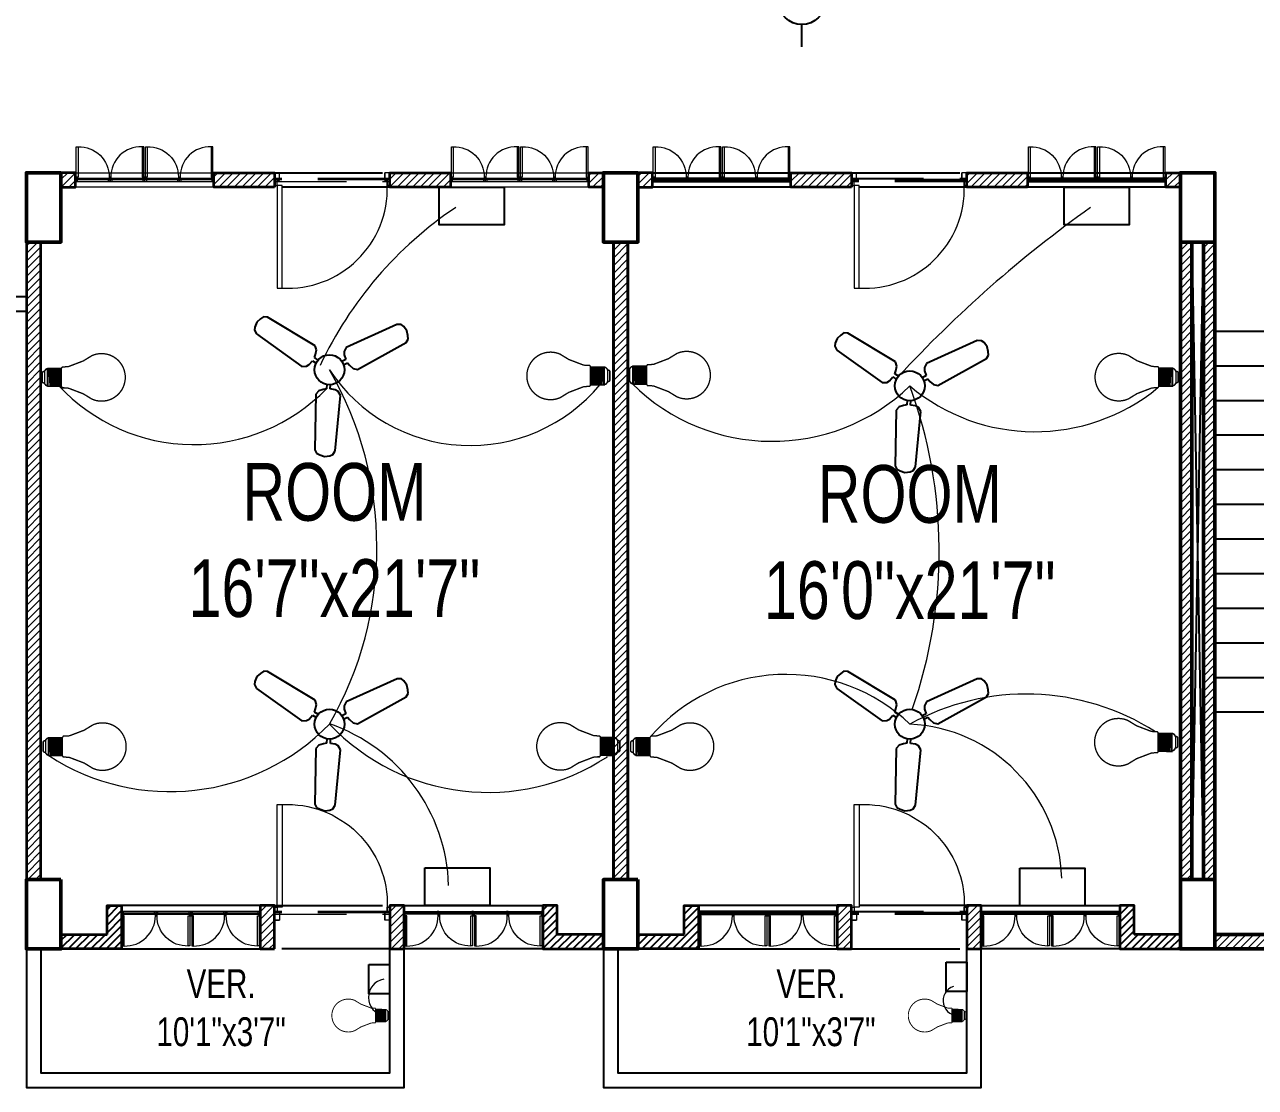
# Model space of a CAD drawing. Extents: x 0 to 3898, y 0 to 1781.
# Drawn here: x 2138 to 2564.6, y 0 to 368.3 of the extents above; entities that cross this region are included whole.
import ezdxf

# ---------------------------------------------------------------- set-up
doc = ezdxf.new("R2010")
doc.units = 0
doc.header["$LTSCALE"] = 10
doc.linetypes.add('DASHED2', pattern=[0.375, 0.25, -0.125])
for name, color, linetype, lineweight in [('A-TEXT', 7, 'Continuous', 5), ('ar-DOOR-WOOD', 44, 'Continuous', 0), ('e conduit 2', 210, 'Continuous', 5), ('Main Wall', 250, 'Continuous', 13)]:
    doc.layers.add(name, color=color, linetype=linetype, lineweight=lineweight)
doc.layers.add('BOX', color=7, linetype='Continuous')
doc.layers.add('hatch brick', color=32, linetype='Continuous', lineweight=0, transparency=0.4)
doc.styles.add('SIMPLE', font='romantic.ttf')
pattern_1 = [(45, (0, 0), (-1.325825, 1.325825), [])]
pattern_2 = [(45, (-53784.5333, -18639.9185), (-1.325825215, 1.325825215), [])]
pattern_3 = [(45, (-53853.5333, -18641.9185), (-1.325825215, 1.325825215), [])]
pattern_4 = [(45, (-53868.0333, -18641.9185), (-1.325825215, 1.325825215), [])]
pattern_5 = [(45, (-53852.322, -18641.9185), (-1.325825215, 1.325825215), [])]
pattern_6 = [(45, (-53858.5333, -18893.9185), (-1.325825215, 1.325825215), [])]
pattern_7 = [(45, (-53739.5333, -18639.9185), (-1.325825215, 1.325825215), [])]

# ---------------------------------------------------------------- blocks, each defined once
blk = doc.blocks.new('stair final')
for points in [[(82, 124), (82, -90), (-70, -90), (-70, 124)], [(-37.5, 124), (-37.5, -49), (49.5, -49), (49.5, 122.75)], [(17, 100), (49.5, 124), (82, 100)], [(24.2, 100), (49.5, 124)], [(49.5, 124), (75, 100)], [(82, -8), (82, -90)]]:
    blk.add_lwpolyline(points)
blk.add_lwpolyline([(-5, 126), (17, 126), (17, -10), (-5, -10)], close=True)
blk.add_circle((-37.5, 124), 2.49)
at = {"layer": 'BOX', "ltscale": 2000}
for p, q in [((-5, 124), (-70, 124)), ((-5, 112), (-70, 112)), ((-5, 100), (-70, 100)), ((-5, 88), (-70, 88)), ((-5, 76), (-70, 76)), ((-5, 64), (-70, 64)), ((-5, 52), (-70, 52)), ((-5, 40), (-70, 40)), ((-5, 28), (-70, 28)), ((-5, 16), (-70, 16)), ((-5, 4), (-70, 4)), ((-5, -8), (-70, -8)), ((0, -8), (-3, -8)), ((15, -8), (12, -8))]:
    blk.add_line(p, q, dxfattribs=at)
at = {"layer": 'BOX', "linetype": 'DASHED2', "ltscale": 20}
for p, q in [((82, 124), (17, 124)), ((82, 112), (17, 112)), ((82, 100), (17, 100)), ((82, 88), (17, 88)), ((82, 76), (17, 76)), ((82, 64), (17, 64)), ((82, 52), (17, 52)), ((82, 40), (17, 40)), ((82, 28), (17, 28)), ((82, 16), (17, 16)), ((82, 4), (17, 4)), ((82, -8), (17, -8))]:
    blk.add_line(p, q, dxfattribs=at)
at = {"layer": 'BOX', "ltscale": 2000}
for points in [[(17, 124), (17, -10), (-5, -10), (-5, 124)], [(-3, 124), (15, 124)]]:
    blk.add_lwpolyline(points, dxfattribs=at)
blk.add_lwpolyline([(15, 124), (15, -8), (-3, -8), (-3, 124)], close=True, dxfattribs=at)
blk = doc.blocks.new('toilet stair block final')
at = {"layer": 'hatch brick'}
h = blk.add_hatch(dxfattribs=at)
h.set_pattern_fill('ANSI31', color=256, scale=15)
h.set_pattern_definition(pattern_1)
h.paths.add_polyline_path([(-233, 175.18), (-233, -45.82), (-229, -45.82), (-229, 175.18)])
h = blk.add_hatch(dxfattribs=at)
h.set_pattern_fill('ANSI31', color=256, scale=15)
h.set_pattern_definition([(45, (7, 0), (-1.325825, 1.325825), [])])
h.paths.add_polyline_path([(-225, 175.18), (-225, -45.82), (-221, -45.82), (-221, 175.18)])
h = blk.add_hatch(dxfattribs=at)
h.set_pattern_fill('ANSI31', color=256, scale=15)
h.set_pattern_definition(pattern_1)
h.paths.add_polyline_path([(-193, -64.82), (-193, -54.82), (-198, -54.82), (-198, -64.82), (-221, -64.82), (-221, -69.82), (-193, -69.82)])
for points in [[(-229, 175.18), (-225, -45.82)], [(-229, -45.82), (-225, 175.18)]]:
    blk.add_lwpolyline(points)
at = {"color": 0, "lineweight": 50}
blk.add_lwpolyline([(-193, -64.82), (-193, -54.82), (-198, -54.82), (-198, -64.82), (-221, -64.82), (-221, -69.82), (-193, -69.82)], close=True, dxfattribs=at)
at = {"layer": 'Main Wall', "color": 1, "lineweight": 50}
for points in [[(-233, 175.18), (-221, 175.18), (-221, 199.18), (-233, 199.18), (-233, 175.18)], [(-233, -69.82), (-221, -69.82), (-221, -45.82), (-233, -45.82), (-233, -69.82)]]:
    blk.add_lwpolyline(points, dxfattribs=at)
at = {"layer": 'Main Wall', "color": 0, "lineweight": 50}
for points in [[(-233, 175.18), (-233, -45.82), (-229, -45.82), (-229, 175.18)], [(-225, 175.18), (-225, -45.82), (-221, -45.82), (-221, 175.18)]]:
    blk.add_lwpolyline(points, close=True, dxfattribs=at)
blk.add_blockref('stair final', (-151, 20.18))
blk = doc.blocks.new('DOOR_45')
at = {"layer": 'ar-DOOR-WOOD'}
for p, q in [((-11008.75, 15426.44), (-11008.75, 15424.44)), ((-10968.75, 15426.44), (-11008.75, 15426.44)), ((-10968.75, 15427.44), (-10963.75, 15427.44)), ((-10968.75, 15427.44), (-10968.75, 15426.44)), ((-10968.75, 15424.44), (-10968.75, 15426.44)), ((-10968.75, 15426.44), (-10966.75, 15426.44)), ((-10966.75, 15426.44), (-10966.75, 15425.44)), ((-10966.75, 15425.44), (-10963.75, 15425.44)), ((-10963.75, 15427.44), (-10963.75, 15425.44)), ((-11008.75, 15424.44), (-10968.75, 15424.44)), ((-10968.75, 15382.44), (-10968.75, 15383.44)), ((-10968.75, 15383.44), (-10966.75, 15383.44)), ((-10968.75, 15382.44), (-10963.75, 15382.44)), ((-10966.75, 15384.44), (-10963.75, 15384.44)), ((-10966.75, 15383.44), (-10966.75, 15384.44)), ((-10963.75, 15382.44), (-10963.75, 15384.44))]:
    blk.add_line(p, q, dxfattribs=at)
for points in [[(-10968.75, 15426.44), (-11008.75, 15426.44), (-11008.75, 15424.44), (-10968.75, 15424.44)], [(-10963.75, 15427.44), (-10968.75, 15427.44), (-10968.75, 15426.44), (-10966.75, 15426.44), (-10966.75, 15425.44), (-10963.75, 15425.44)], [(-10968.75, 15383.44), (-10968.75, 15382.44), (-10963.75, 15382.44), (-10963.75, 15384.44), (-10966.75, 15384.44), (-10966.75, 15383.44)]]:
    blk.add_lwpolyline(points, close=True, dxfattribs=at)
blk.add_arc((-10969.89, 15422.35), 38.92, 176.9083, 271.677, dxfattribs=at)
blk = doc.blocks.new('DOOR_40')
at = {"layer": 'ar-DOOR-WOOD'}
for p, q in [((-11029.1, 15421.4), (-11064.1, 15421.4)), ((-11064.1, 15421.4), (-11064.1, 15419.4)), ((-11064.1, 15419.4), (-11029.1, 15419.4)), ((-11029.1, 15422.4), (-11024.1, 15422.4)), ((-11029.1, 15422.4), (-11029.1, 15421.4)), ((-11029.1, 15419.4), (-11029.1, 15421.4)), ((-11029.1, 15421.4), (-11027.1, 15421.4)), ((-11027.1, 15421.4), (-11027.1, 15420.4)), ((-11027.1, 15420.4), (-11024.1, 15420.4)), ((-11024.1, 15422.4), (-11024.1, 15420.4)), ((-11029.1, 15383.4), (-11027.1, 15383.4)), ((-11029.1, 15382.4), (-11029.1, 15383.4)), ((-11029.1, 15382.4), (-11024.1, 15382.4)), ((-11027.1, 15383.4), (-11027.1, 15384.4)), ((-11027.1, 15384.4), (-11024.1, 15384.4)), ((-11024.1, 15382.4), (-11024.1, 15384.4))]:
    blk.add_line(p, q, dxfattribs=at)
blk.add_arc((-11029.4, 15418.2), 34.8, 178.03, 270.3561, dxfattribs=at)
blk = doc.blocks.new('LED')
for p, q in [((-11.6, -7.7), (11.7, -7.7)), ((-11.6, -11), (11.7, -9.6)), ((-11.6, -13.3), (11.7, -11.8)), ((-11.5, -15.5), (11.8, -14.1)), ((-11.3, -17.8), (11.9, -16.3)), ((-12.1, -25.6), (11.9, -25.6)), ((-11.2, -20), (12.1, -18.6)), ((-11.2, -22.2), (12.1, -20.8)), ((-11.2, -24.5), (12.1, -23.1))]:
    blk.add_line(p, q)
at = {"lineweight": 9}
blk.add_line((7.8, -3.1), (-7.8, -3.1), dxfattribs=at)
for points, const_width in [([(5.3, 0), (5.4, 0), (5.7, 0), (6.1, -0.1), (6.6, -0.3), (7, -0.6), (7.2, -0.9), (7.4, -1.2), (7.5, -1.5), (7.7, -2), (7.7, -2.5), (7.8, -3.1), (7.7, -2.5), (7.7, -2), (7.5, -1.5), (7.4, -1.2), (7.2, -0.9), (7, -0.6), (6.6, -0.3), (6.1, -0.1), (5.7, 0), (5.4, 0), (5.3, 0), (-5.3, 0), (-5.4, 0), (-5.5, 0), (-5.8, 0), (-6.1, -0.1), (-6.4, -0.2), (-6.7, -0.5), (-7, -0.7), (-7.3, -1.1), (-7.6, -1.7), (-7.7, -2.3), (-7.8, -3.1), (-7.8, -3.1), (-7.9, -3.2), (-8.1, -3.2), (-8.3, -3.3), (-8.9, -3.6), (-9.6, -4.1), (-10.3, -4.7), (-11, -5.4), (-11.2, -5.9), (-11.4, -6.4), (-11.6, -7), (-11.6, -7.7), (-12.2, -7.7), (-12.1, -26)], 2), ([(-5.3, 0), (-5.4, 0), (-5.5, 0), (-5.8, 0), (-6.1, -0.1), (-6.4, -0.2), (-6.7, -0.5), (-7, -0.7), (-7.3, -1.1), (-7.6, -1.7), (-7.7, -2.3), (-7.8, -3.1)], 1), ([(11.9, -26.1), (11.9, -7.7), (11.7, -7.7), (11.6, -7), (11.4, -6.4), (11.2, -5.9), (11, -5.4), (10.3, -4.7), (9.6, -4.1), (8.9, -3.6), (8.3, -3.3), (7.9, -3.2), (7.8, -3.1), (7.8, -3.1)], 2), ([(-0.1, -111.1), (-0.2, -111.1), (-1, -111.1), (-1.8, -111.1), (-2.6, -111.1), (-3.4, -111), (-4.2, -110.9), (-5, -110.8), (-5.8, -110.6), (-6.6, -110.5), (-7.4, -110.3), (-8.1, -110.1), (-8.9, -109.9), (-9.6, -109.7), (-10.4, -109.5), (-11.1, -109.2), (-11.8, -108.9), (-12.5, -108.7), (-13.2, -108.3), (-13.9, -108), (-14.6, -107.7), (-15.3, -107.3), (-16, -106.9), (-16.6, -106.6), (-17.3, -106.2), (-17.9, -105.7), (-18.5, -105.3), (-19.2, -104.8), (-19.8, -104.4), (-20.4, -103.9), (-20.9, -103.4), (-21.5, -102.9), (-22.1, -102.4), (-22.6, -101.9), (-23.1, -101.3), (-23.7, -100.8), (-24.2, -100.2), (-24.6, -99.6), (-25.1, -99), (-25.6, -98.4), (-26, -97.8), (-26.5, -97.2), (-26.9, -96.5), (-27.3, -95.9), (-27.7, -95.2), (-28.1, -94.6), (-28.4, -93.9), (-28.8, -93.2), (-29.1, -92.5), (-29.4, -91.8), (-29.7, -91.1), (-30, -90.4), (-30.2, -89.6), (-30.5, -88.9), (-30.7, -88.1), (-30.9, -87.4), (-31.1, -86.6), (-31.2, -85.9), (-31.4, -85.1), (-31.5, -84.3), (-31.6, -83.5), (-31.7, -82.7), (-31.8, -81.9), (-31.8, -81.1), (-31.9, -80.3), (-31.9, -79.5), (-31.9, -78.2), (-31.8, -77), (-31.7, -75.8), (-31.5, -74.6), (-31.3, -73.4), (-31.1, -72.2), (-30.8, -71.1), (-30.4, -69.9), (-30, -68.8), (-29.6, -67.7), (-29.2, -66.6), (-22.1, -55), (-14.6, -35.3), (-14.1, -29.7), (-14.1, -27.1), (-12.1, -25.6)], 1.8), ([(-0.1, -111.1), (0, -111.1), (0.8, -111.1), (1.6, -111.1), (2.5, -111.1), (3.3, -111), (4, -110.9), (4.8, -110.8), (5.6, -110.6), (6.4, -110.5), (7.2, -110.3), (7.9, -110.1), (8.7, -109.9), (9.4, -109.7), (10.2, -109.5), (10.9, -109.2), (11.6, -108.9), (12.3, -108.7), (13, -108.3), (13.7, -108), (14.4, -107.7), (15.1, -107.3), (15.8, -106.9), (16.4, -106.6), (17.1, -106.2), (17.7, -105.7), (18.3, -105.3), (19, -104.8), (19.6, -104.4), (20.2, -103.9), (20.7, -103.4), (21.3, -102.9), (21.9, -102.4), (22.4, -101.9), (22.9, -101.3), (23.5, -100.8), (24, -100.2), (24.5, -99.6), (24.9, -99), (25.4, -98.4), (25.8, -97.8), (26.3, -97.2), (26.7, -96.5), (27.1, -95.9), (27.5, -95.2), (27.9, -94.6), (28.2, -93.9), (28.6, -93.2), (28.9, -92.5), (29.2, -91.8), (29.5, -91.1), (29.8, -90.4), (30, -89.6), (30.3, -88.9), (30.5, -88.1), (30.7, -87.4), (30.9, -86.6), (31, -85.9), (31.2, -85.1), (31.3, -84.3), (31.4, -83.5), (31.5, -82.7), (31.6, -81.9), (31.6, -81.1), (31.7, -80.3), (31.7, -79.5), (31.7, -78.2), (31.6, -77), (31.5, -75.8), (31.3, -74.6), (31.1, -73.4), (30.9, -72.2), (30.6, -71.1), (30.2, -69.9), (29.9, -68.8), (29.4, -67.7), (29, -66.6), (21.9, -55), (14.4, -35.3), (13.9, -29.7), (13.9, -27.1), (11.9, -25.6)], 1.8)]:
    blk.add_lwpolyline(points, dxfattribs=dict(const_width=const_width))
at = {"color": 7, "lineweight": 20}
blk.add_open_spline([(-9.8, -25.6), (-9.8, -25.6), (9.4, -25.6), (9.4, -25.6)], degree=3, dxfattribs=at)
blk = doc.blocks.new('6')
at = {"color": 7}
for p, q in [((3285.1, -2227.8), (3268.2, -2243.2)), ((3322, -2211.4), (3285.1, -2227.8)), ((3358.8, -2210.9), (3322, -2211.4)), ((3387.4, -2214.9), (3358.8, -2210.9)), ((3407.5, -2235.6), (3387.4, -2214.9)), ((3532.6, -2638.3), (3407.5, -2235.6)), ((3268.2, -2243.2), (3260.1, -2275.1)), ((3260.1, -2275.1), (3351.4, -2686.9)), ((3351.4, -2686.9), (3378.5, -2709.3)), ((3467.6, -2701.4), (3489.2, -2689.8)), ((3476.7, -2735.2), (3467.6, -2701.4)), ((3489.2, -2689.8), (3518.4, -2668.9)), ((3518.4, -2668.9), (3532.6, -2638.3)), ((3378.5, -2709.3), (3403, -2714.4)), ((3403, -2714.4), (3440.1, -2709.5)), ((3440.1, -2709.5), (3449.6, -2742.4)), ((3634.6, -2869.5), (3601.3, -2861.3)), ((3649, -2834.9), (3634.6, -2869.5)), ((3665.6, -2816.2), (3649, -2834.9)), ((3698.5, -2804), (3665.6, -2816.2)), ((4100.8, -2930.8), (3698.5, -2804)), ((3290.9, -2913.4), (3004.7, -3223.2)), ((3324.5, -2910.5), (3290.9, -2913.4)), ((3357.2, -2925.3), (3324.5, -2910.5)), ((3378, -2938.2), (3357.2, -2925.3)), ((3402.8, -2913.4), (3378, -2938.2)), ((3398.8, -2958), (3422.6, -2933.2)), ((3421.6, -2987.7), (3398.8, -2958)), ((3594.1, -2888.3), (3627.9, -2897.4)), ((3627.9, -2897.4), (3627.1, -2921.8)), ((3627.1, -2921.8), (3630.6, -2957.5)), ((3630.6, -2957.5), (3650, -2985.2)), ((4124.4, -2953.8), (4100.8, -2930.8)), ((4129.3, -2976.1), (4124.4, -2953.8)), ((4125, -3016.3), (4129.3, -2976.1)), ((3112.6, -3331), (3423.5, -3046)), ((3429.5, -3011.4), (3421.6, -2987.7)), ((3423.5, -3046), (3429.5, -3011.4)), ((3650, -2985.2), (4061.4, -3078.2)), ((4061.4, -3078.2), (4089.3, -3071.2)), ((4089.3, -3071.2), (4107, -3048.4)), ((4107, -3048.4), (4125, -3016.3)), ((3004.7, -3223.2), (2996.8, -3250.9)), ((2996.8, -3250.9), (3007.7, -3277.6)), ((3007.7, -3277.6), (3026.5, -3309.3)), ((3026.5, -3309.3), (3059.1, -3333)), ((3059.1, -3333), (3080.9, -3339.9)), ((3080.9, -3339.9), (3112.6, -3331))]:
    blk.add_line(p, q, dxfattribs=at)
blk.add_circle((3491.2, -2845.6), 113.2, dxfattribs=at)

msp = doc.modelspace()

# ---------------------------------------------------------------- hatches: boundary and pattern name
h = msp.add_hatch()
h.set_pattern_fill('ANSI31', color=256, scale=15)
h.set_pattern_definition(pattern_3)
h.paths.add_polyline_path([(2166.62, 53), (2166.62, 63), (2171.62, 63), (2171.62, 48), (2150.62, 48), (2150.62, 53), (2150.62, 53)])
h = msp.add_hatch()
h.set_pattern_fill('ANSI31', color=256, scale=15)
h.set_pattern_definition(pattern_3)
h.paths.add_polyline_path([(2322.62, 53), (2322.62, 63), (2317.62, 63), (2317.62, 48), (2338.62, 48), (2338.62, 53), (2338.62, 53)])
h = msp.add_hatch()
h.set_pattern_fill('ANSI31', color=256, scale=15)
h.set_pattern_definition(pattern_3)
h.paths.add_polyline_path([(2366.62, 53), (2366.62, 63), (2371.62, 63), (2371.62, 48), (2350.62, 48), (2350.62, 53), (2350.62, 53)])
h = msp.add_hatch()
h.set_pattern_fill('ANSI31', color=256, scale=15)
h.set_pattern_definition(pattern_3)
h.paths.add_polyline_path([(2522.62, 53), (2522.62, 63), (2517.62, 63), (2517.62, 48), (2538.62, 48), (2538.62, 53), (2538.62, 53)])
at = {"layer": 'hatch brick'}
h = msp.add_hatch(dxfattribs=at)
h.set_pattern_fill('ANSI31', color=256, scale=15)
h.set_pattern_definition(pattern_4)
h.paths.add_polyline_path([(2150.62, 312), (2155.62, 312), (2155.62, 317), (2150.62, 317)])
h = msp.add_hatch(dxfattribs=at)
h.set_pattern_fill('ANSI31', color=256, scale=15)
h.set_pattern_definition(pattern_6)
h.paths.add_polyline_path([(2224.62, 312), (2203.62, 312), (2203.62, 317), (2224.62, 317)])
h = msp.add_hatch(dxfattribs=at)
h.set_pattern_fill('ANSI31', color=256, scale=15)
h.set_pattern_definition(pattern_5)
h.paths.add_polyline_path([(2285.62, 312), (2264.62, 312), (2264.62, 317), (2285.62, 317)])
h = msp.add_hatch(dxfattribs=at)
h.set_pattern_fill('ANSI31', color=256, scale=15)
h.set_pattern_definition(pattern_3)
h.paths.add_polyline_path([(2338.62, 312), (2333.62, 312), (2333.62, 317), (2338.62, 317)])
h = msp.add_hatch(dxfattribs=at)
h.set_pattern_fill('ANSI31', color=256, scale=15)
h.set_pattern_definition(pattern_4)
h.paths.add_polyline_path([(2350.62, 312), (2355.62, 312), (2355.62, 317), (2350.62, 317)])
h = msp.add_hatch(dxfattribs=at)
h.set_pattern_fill('ANSI31', color=256, scale=15)
h.set_pattern_definition(pattern_6)
h.paths.add_polyline_path([(2424.62, 312), (2403.62, 312), (2403.62, 317), (2424.62, 317)])
h = msp.add_hatch(dxfattribs=at)
h.set_pattern_fill('ANSI31', color=256, scale=15)
h.set_pattern_definition(pattern_5)
h.paths.add_polyline_path([(2485.62, 312), (2464.62, 312), (2464.62, 317), (2485.62, 317)])
h = msp.add_hatch(dxfattribs=at)
h.set_pattern_fill('ANSI31', color=256, scale=15)
h.set_pattern_definition(pattern_3)
h.paths.add_polyline_path([(2538.62, 312), (2533.62, 312), (2533.62, 317), (2538.62, 317)])
h = msp.add_hatch(dxfattribs=at)
h.set_pattern_fill('ANSI31', color=256, scale=15)
h.set_pattern_definition([(45, (-53857.0333, -18641.9185), (-1.325825215, 1.325825215), [])])
h.paths.add_polyline_path([(2143.62, 293), (2138.62, 293), (2138.62, 72), (2143.62, 72)])
h = msp.add_hatch(dxfattribs=at)
h.set_pattern_fill('ANSI31', color=256, scale=15)
h.set_pattern_definition(pattern_3)
h.paths.add_polyline_path([(2347.12, 293), (2342.12, 293), (2342.12, 72), (2347.12, 72)])
h = msp.add_hatch(dxfattribs=at)
h.set_pattern_fill('ANSI31', color=256, scale=15)
h.set_pattern_definition(pattern_3)
h.paths.add_polyline_path([(2342.12, 293), (2347.12, 293), (2347.12, 72), (2342.12, 72)])
h = msp.add_hatch(dxfattribs=at)
h.set_pattern_fill('ANSI31', color=256, scale=15)
h.set_pattern_definition(pattern_2)
h.paths.add_polyline_path([(2224.62, 48), (2224.62, 63), (2224.62, 63), (2219.62, 63), (2219.62, 48)])
h = msp.add_hatch(dxfattribs=at)
h.set_pattern_fill('ANSI31', color=256, scale=15)
h.set_pattern_definition(pattern_7)
h.paths.add_polyline_path([(2269.62, 48), (2269.62, 63), (2269.62, 63), (2264.62, 63), (2264.62, 48)])
h = msp.add_hatch(dxfattribs=at)
h.set_pattern_fill('ANSI31', color=256, scale=15)
h.set_pattern_definition(pattern_2)
h.paths.add_polyline_path([(2424.62, 48), (2424.62, 63), (2424.62, 63), (2419.62, 63), (2419.62, 48)])
h = msp.add_hatch(dxfattribs=at)
h.set_pattern_fill('ANSI31', color=256, scale=15)
h.set_pattern_definition(pattern_7)
h.paths.add_polyline_path([(2469.62, 48), (2469.62, 63), (2469.62, 63), (2464.62, 63), (2464.62, 48)])

# ---------------------------------------------------------------- linework, layer by layer
at = {"color": 30, "true_color": 0xf8991e}
msp.add_line((2407.4, 360.66), (2407.4, 368.34), dxfattribs=at)
at = {"linetype": 'DASHED2', "ltscale": 15}
for points in [[(2224.62, 317), (2264.62, 317), (2264.62, 312), (2224.62, 312)], [(2424.62, 317), (2464.62, 317), (2464.62, 312), (2424.62, 312)], [(2424.62, 317), (2464.62, 317), (2464.62, 312), (2424.62, 312)], [(2224.62, 63), (2264.62, 63), (2264.62, 48), (2224.62, 48)], [(2424.62, 48), (2464.62, 48), (2464.62, 63), (2424.62, 63)]]:
    msp.add_lwpolyline(points, close=True, dxfattribs=at)
at = {"color": 1, "lineweight": 50}
for points in [[(2350.62, 317), (2338.62, 317), (2338.62, 293), (2350.62, 293), (2350.62, 317)], [(2550.62, 317), (2538.62, 317), (2538.62, 293), (2550.62, 293), (2550.62, 317)], [(2350.62, 72), (2338.62, 72), (2338.62, 48), (2350.62, 48), (2350.62, 72)], [(2550.62, 72), (2538.62, 72), (2538.62, 48), (2550.62, 48), (2550.62, 72)]]:
    msp.add_lwpolyline(points, dxfattribs=at)
at = {"lineweight": 35}
for points in [[(2350.62, 312), (2355.62, 312), (2355.62, 317), (2350.62, 317)], [(2485.62, 312), (2464.62, 312), (2464.62, 317), (2485.62, 317)], [(2538.62, 312), (2533.62, 312), (2533.62, 317), (2538.62, 317)], [(2347.12, 293), (2342.12, 293), (2342.12, 72), (2347.12, 72)], [(2424.62, 48), (2424.62, 63), (2424.62, 63), (2424.62, 63), (2419.62, 63), (2419.62, 48)], [(2469.62, 48), (2469.62, 63), (2469.62, 63), (2469.62, 63), (2464.62, 63), (2464.62, 48)]]:
    msp.add_lwpolyline(points, close=True, dxfattribs=at)
for points in [[(2355.62, 317), (2403.62, 317), (2403.62, 312), (2355.62, 312)], [(2485.62, 317), (2533.62, 317), (2533.62, 312), (2485.62, 312)], [(1950.62, 269), (2138.62, 269), (2138.62, 274), (1950.62, 274)], [(2171.62, 48), (2219.62, 48), (2219.62, 63), (2171.62, 63)], [(2317.62, 48), (2269.62, 48), (2269.62, 63), (2317.62, 63)], [(2371.62, 48), (2419.62, 48), (2419.62, 63), (2371.62, 63)], [(2517.62, 48), (2469.62, 48), (2469.62, 63), (2517.62, 63)]]:
    msp.add_lwpolyline(points, close=True)
for points in [[(2424.62, 312), (2424.62, 312), (2403.62, 312), (2403.62, 317), (2424.62, 317), (2424.62, 312)], [(2366.62, 53), (2366.62, 63), (2371.62, 63), (2371.62, 48), (2350.62, 48), (2350.62, 53), (2350.62, 53), (2350.62, 53), (2366.62, 53)], [(2522.62, 53), (2522.62, 63), (2517.62, 63), (2517.62, 48), (2538.62, 48), (2538.62, 53), (2538.62, 53), (2538.62, 53), (2522.62, 53)]]:
    msp.add_lwpolyline(points, dxfattribs=at)
at = {"color": 116, "true_color": 0x136734}
for points in [[(2281.73, 312), (2304.24, 312), (2304.24, 298.92), (2281.73, 298.92)], [(2498.37, 312), (2520.87, 312), (2520.87, 298.92), (2498.37, 298.92)], [(2276.75, 76.1), (2299.26, 76.1), (2299.26, 63.02), (2276.75, 63.02)], [(2482.97, 75.95), (2505.48, 75.95), (2505.48, 62.87), (2482.97, 62.87)], [(2457.41, 43.38), (2464.64, 43.38), (2464.64, 33.18), (2457.41, 33.18)], [(2257.3, 42.58), (2264.53, 42.58), (2264.53, 32.38), (2257.3, 32.38)]]:
    msp.add_lwpolyline(points, close=True, dxfattribs=at)
at = {"color": 150}
for points in [[(2355.62, 314), (2403.02, 314), (2403.02, 315), (2355.62, 315)], [(2355.62, 314), (2403.02, 314), (2403.02, 314.5), (2355.62, 314.5)], [(2486.22, 314), (2533.02, 314), (2533.02, 315), (2486.22, 315)], [(2486.22, 314), (2533.02, 314), (2533.02, 314.5), (2486.22, 314.5)], [(2419.62, 61), (2372.22, 61), (2372.22, 60), (2419.62, 60)], [(2419.62, 61), (2372.22, 61), (2372.22, 60.5), (2419.62, 60.5)], [(2469.62, 61), (2517.02, 61), (2517.02, 60), (2469.62, 60)], [(2469.62, 61), (2517.02, 61), (2517.02, 60.5), (2469.62, 60.5)]]:
    msp.add_lwpolyline(points, close=True, dxfattribs=at)
at = {"color": 150, "linetype": 'DASHED2', "ltscale": 10}
for points in [[(2424.62, 315), (2464.62, 315), (2464.62, 314), (2424.62, 314)], [(2424.62, 315), (2464.62, 315), (2464.62, 314.5), (2424.62, 314.5)], [(2424.62, 61), (2464.62, 61), (2464.62, 60), (2424.62, 60)], [(2424.62, 61), (2464.62, 61), (2464.62, 60.5), (2424.62, 60.5)]]:
    msp.add_lwpolyline(points, close=True, dxfattribs=at)
for points in [[(2138.62, 48), (2138.62, 0), (2269.62, 0), (2269.62, 48)], [(2143.62, 48), (2143.62, 5), (2264.62, 5), (2264.62, 48)], [(2338.62, 48), (2338.62, 0), (2469.62, 0), (2469.62, 48)], [(2343.62, 48), (2343.62, 5), (2464.62, 5), (2464.62, 48)]]:
    msp.add_lwpolyline(points)
at = {"color": 30, "true_color": 0xf8991e}
msp.add_circle((2407.4, 376.38), 8.03, dxfattribs=at)
at = {"layer": 'A-TEXT', "color": 18, "true_color": 0x000000}
for centre, radius, start, end in [((2362.86, 192.68), 135.26, 123.8579, 154.8497), ((2759.85, -48.88), 434.64, 125.4929, 137.1945), ((2136.98, 187.29), 123.13, 330.0897, 29.9274), ((2288.76, 185.9), 166.25, 340.7215, 20.1406), ((2223.76, 68.07), 61.27, 1.8047, 70.944), ((2442.37, 70.79), 55.16, 1.7769, 87.4306)]:
    msp.add_arc(centre, radius, start, end, dxfattribs=at)
at = {"layer": 'e conduit 2', "color": 18, "true_color": 0x000000}
for centre, radius, start, end in [((2292.47, 280.86), 58.41, 213.377, 320.3713), ((2196.78, 286.82), 64.06, 222.914, 315.7389), ((2397.11, 292.81), 68.89, 225.2109, 313.8551), ((2488.2, 294.37), 67.12, 229.762, 309.4361), ((2401.96, 81.2), 61.93, 46.1829, 139.142), ((2485.21, 53.01), 83.31, 57.4826, 118.9802), ((2188.42, 179.43), 76.93, 236.9043, 316.0003), ((2298.61, 177.74), 75.51, 223.365, 303.2398), ((2263.55, 31.21), 6.36, 99.4776, 261.4582), ((2461.55, 30.05), 5.19, 107.3484, 279.4796)]:
    msp.add_arc(centre, radius, start, end, dxfattribs=at)
at = {"layer": 'Main Wall', "color": 1, "lineweight": 50}
for points in [[(2150.62, 317), (2138.62, 317), (2138.62, 293), (2150.62, 293), (2150.62, 317)], [(2350.62, 317), (2338.62, 317), (2338.62, 293), (2350.62, 293), (2350.62, 317)], [(2150.62, 72), (2138.62, 72), (2138.62, 48), (2150.62, 48), (2150.62, 72)], [(2350.62, 72), (2338.62, 72), (2338.62, 48), (2350.62, 48), (2350.62, 72)]]:
    msp.add_lwpolyline(points, dxfattribs=at)
at = {"layer": 'Main Wall', "lineweight": 35}
for points in [[(2150.62, 312), (2155.62, 312), (2155.62, 317), (2150.62, 317)], [(2285.62, 312), (2264.62, 312), (2264.62, 317), (2285.62, 317)], [(2338.62, 312), (2333.62, 312), (2333.62, 317), (2338.62, 317)], [(2143.62, 293), (2138.62, 293), (2138.62, 72), (2143.62, 72)], [(2342.12, 293), (2347.12, 293), (2347.12, 72), (2342.12, 72)], [(2224.62, 48), (2224.62, 63), (2224.62, 63), (2224.62, 63), (2219.62, 63), (2219.62, 48)], [(2269.62, 48), (2269.62, 63), (2269.62, 63), (2269.62, 63), (2264.62, 63), (2264.62, 48)]]:
    msp.add_lwpolyline(points, close=True, dxfattribs=at)
at = {"layer": 'Main Wall'}
for points in [[(2155.62, 317), (2203.62, 317), (2203.62, 312), (2155.62, 312)], [(2285.62, 317), (2333.62, 317), (2333.62, 312), (2285.62, 312)]]:
    msp.add_lwpolyline(points, close=True, dxfattribs=at)
at = {"layer": 'Main Wall', "lineweight": 35}
for points in [[(2224.62, 312), (2224.62, 312), (2203.62, 312), (2203.62, 317), (2224.62, 317), (2224.62, 312)], [(2166.62, 53), (2166.62, 63), (2171.62, 63), (2171.62, 48), (2150.62, 48), (2150.62, 53), (2150.62, 53), (2150.62, 53), (2166.62, 53)], [(2322.62, 53), (2322.62, 63), (2317.62, 63), (2317.62, 48), (2338.62, 48), (2338.62, 53), (2338.62, 53), (2338.62, 53), (2322.62, 53)]]:
    msp.add_lwpolyline(points, dxfattribs=at)
at = {"layer": 'Main Wall', "color": 150}
for points in [[(2155.62, 314), (2203.02, 314), (2203.02, 315), (2155.62, 315)], [(2155.62, 314), (2203.02, 314), (2203.02, 314.5), (2155.62, 314.5)], [(2286.22, 314), (2333.02, 314), (2333.02, 315), (2286.22, 315)], [(2286.22, 314), (2333.02, 314), (2333.02, 314.5), (2286.22, 314.5)], [(2219.62, 61), (2172.22, 61), (2172.22, 60), (2219.62, 60)], [(2219.62, 61), (2172.22, 61), (2172.22, 60.5), (2219.62, 60.5)], [(2269.62, 61), (2317.02, 61), (2317.02, 60), (2269.62, 60)], [(2269.62, 61), (2317.02, 61), (2317.02, 60.5), (2269.62, 60.5)]]:
    msp.add_lwpolyline(points, close=True, dxfattribs=at)
at = {"layer": 'Main Wall', "color": 150, "linetype": 'DASHED2', "ltscale": 10}
for points in [[(2224.62, 314), (2264.62, 314), (2264.62, 315), (2224.62, 315)], [(2224.62, 314), (2264.62, 314), (2264.62, 314.5), (2224.62, 314.5)], [(2224.62, 60), (2264.62, 60), (2264.62, 61), (2224.62, 61)], [(2224.62, 60), (2264.62, 60), (2264.62, 60.5), (2224.62, 60.5)]]:
    msp.add_lwpolyline(points, close=True, dxfattribs=at)

# ---------------------------------------------------------------- block references
at = {"extrusion": (0, 0, -1), "xscale": -1, "zscale": -1}
msp.add_blockref('toilet stair block final', (-2771.62, 117.82), dxfattribs=at)
at = {"color": 40, "true_color": 0xf8d731, "xscale": 0.04578869434389712, "yscale": 0.04578869434389712, "zscale": 0.04578869434389712, "rotation": 41.8550425353075}
for p in [(2037.68, 239.11), (2238.83, 233.53), (2037.7, 116.28), (2238.83, 116.28)]:
    msp.add_blockref('6', p, dxfattribs=at)
at = {"color": 1}
for p, xscale, yscale, zscale, rotation in [((2144.11, 246.11), 0.2590482185936613, 0.2590482185936613, 0.2590482185936613, 90), ((2340.89, 246.61), -0.2590482185936613, 0.2590482185936613, 0.2590482185936613, 270), ((2346.91, 246.88), 0.2590482185936613, 0.2590482185936613, 0.2590482185936613, 90), ((2537.85, 246.18), -0.2590482185936613, 0.2590482185936613, 0.2590482185936613, 270), ((2537.69, 119.65), -0.2590482185936613, 0.2590482185936613, 0.2590482185936613, 269.9999999998945), ((2144.43, 118.13), 0.2590482185936613, 0.2590482185936613, 0.2590482185936613, 90), ((2344.32, 118.22), -0.2590482185936613, 0.2590482185936613, 0.2590482185936613, 269.9999999998945), ((2348.1, 118.13), 0.2590482185936613, 0.2590482185936613, 0.2590482185936613, 90), ((2264.45, 24.92), -0.1793349189005943, 0.1793349189005943, 0.1793349189005943, 269.9999999998945), ((2464.25, 24.92), -0.1793349189005943, 0.1793349189005943, 0.1793349189005943, 269.9999999998945)]:
    msp.add_blockref('LED', p, dxfattribs=dict(at, xscale=xscale, yscale=yscale, zscale=zscale, rotation=rotation))
at = {"layer": 'Main Wall', "extrusion": (0, 0, -1)}
for name, p, xscale, yscale, zscale, rotation in [('DOOR_40', (-6782.35, -2993.24), 0.2999999999999546, 0.2999999999999546, -0.2999999999999546, 270), ('DOOR_40', (-6806.35, -2993.24), 0.2999999999999546, 0.2999999999999546, -0.2999999999999546, 270), ('DOOR_40', (-6912.35, -2993.24), 0.2999999999999546, 0.2999999999999546, -0.2999999999999546, 270), ('DOOR_40', (-6936.35, -2993.24), 0.2999999999999546, 0.2999999999999546, -0.2999999999999546, 270), ('DOOR_40', (-6982.35, -2993.24), 0.2999999999999546, 0.2999999999999546, -0.2999999999999545, 270), ('DOOR_40', (-7006.35, -2993.24), 0.2999999999999546, 0.2999999999999546, -0.2999999999999545, 270), ('DOOR_40', (-7112.35, -2993.24), 0.2999999999999546, 0.2999999999999546, -0.2999999999999545, 270), ('DOOR_40', (-7136.35, -2993.24), 0.2999999999999546, 0.2999999999999546, -0.2999999999999545, 270), ('DOOR_45', (-15937.9, -9687.56), 0.8888888888889142, 0.8888888888889142, -0.8888888888889142, 270), ('DOOR_45', (-16137.9, -9687.56), 0.8888888888889142, 0.8888888888889142, -0.8888888888889142, 270), ('DOOR_40', (2431.11, 3368.24), 0.2999999999999545, 0.2999999999999545, -0.2999999999999545, 90), ('DOOR_40', (2407.11, 3368.24), 0.2999999999999545, 0.2999999999999545, -0.2999999999999545, 90), ('DOOR_40', (2333.11, 3368.24), 0.2999999999999545, 0.2999999999999545, -0.2999999999999545, 90), ('DOOR_40', (2309.11, 3368.24), 0.2999999999999545, 0.2999999999999545, -0.2999999999999545, 90), ('DOOR_40', (2231.11, 3368.24), 0.2999999999999545, 0.2999999999999545, -0.2999999999999545, 90), ('DOOR_40', (2207.11, 3368.24), 0.2999999999999545, 0.2999999999999545, -0.2999999999999545, 90), ('DOOR_40', (2133.11, 3368.24), 0.2999999999999545, 0.2999999999999545, -0.2999999999999545, 90), ('DOOR_40', (2109.11, 3368.24), 0.2999999999999545, 0.2999999999999545, -0.2999999999999545, 90)]:
    msp.add_blockref(name, p, dxfattribs=dict(at, xscale=xscale, yscale=yscale, zscale=zscale, rotation=rotation))
at = {"layer": 'Main Wall'}
for name, p, xscale, yscale, zscale, rotation in [('DOOR_40', (-2447.11, -2993.24), 0.2999999999999545, 0.2999999999999545, 0.2999999999999545, 270), ('DOOR_40', (-2423.11, -2993.24), 0.2999999999999545, 0.2999999999999545, 0.2999999999999545, 270), ('DOOR_40', (-2317.11, -2993.24), 0.2999999999999545, 0.2999999999999545, 0.2999999999999545, 270), ('DOOR_40', (-2293.11, -2993.24), 0.2999999999999545, 0.2999999999999545, 0.2999999999999545, 270), ('DOOR_40', (-2247.11, -2993.24), 0.2999999999999545, 0.2999999999999545, 0.2999999999999545, 270), ('DOOR_40', (-2223.11, -2993.24), 0.2999999999999545, 0.2999999999999545, 0.2999999999999545, 270), ('DOOR_40', (-2117.11, -2993.24), 0.2999999999999545, 0.2999999999999545, 0.2999999999999545, 270), ('DOOR_40', (-2093.11, -2993.24), 0.2999999999999545, 0.2999999999999545, 0.2999999999999545, 270), ('DOOR_45', (15937.9, 10062.56), 0.8888888888889142, 0.8888888888889142, 0.8888888888889142, 90), ('DOOR_45', (16137.9, 10062.56), 0.8888888888889142, 0.8888888888889142, 0.8888888888889142, 90), ('DOOR_40', (6798.35, 3368.24), 0.2999999999999545, 0.2999999999999545, 0.2999999999999545, 90), ('DOOR_40', (6822.35, 3368.24), 0.2999999999999545, 0.2999999999999545, 0.2999999999999545, 90), ('DOOR_40', (6896.35, 3368.24), 0.2999999999999545, 0.2999999999999545, 0.2999999999999545, 90), ('DOOR_40', (6920.35, 3368.24), 0.2999999999999545, 0.2999999999999545, 0.2999999999999545, 90), ('DOOR_40', (6998.35, 3368.24), 0.2999999999999545, 0.2999999999999545, 0.2999999999999545, 90), ('DOOR_40', (7022.35, 3368.24), 0.2999999999999545, 0.2999999999999545, 0.2999999999999545, 90), ('DOOR_40', (7096.35, 3368.24), 0.2999999999999545, 0.2999999999999545, 0.2999999999999545, 90), ('DOOR_40', (7120.35, 3368.24), 0.2999999999999545, 0.2999999999999545, 0.2999999999999545, 90)]:
    msp.add_blockref(name, p, dxfattribs=dict(at, xscale=xscale, yscale=yscale, zscale=zscale, rotation=rotation))

# ---------------------------------------------------------------- texts
at = {"layer": 'A-TEXT', "attachment_point": 9, "style": 'SIMPLE'}
for s, insert, char_height, width in [('\\pxqc;{\\fSwis721 LtCn BT|b0|i0|c0|p34;ROOM\\P16\'7"x21\'7"}', (2318.86, 162.77), 20, 146.9187), ('\\pxqc;{\\fSwis721 LtCn BT|b0|i0|c0|p34;ROOM\\P16\'0"x21\'7"}', (2518.29, 162.06), 20, 146.9187), ('\\pxqc;{\\fSwis721 LtCn BT|b0|i0|c0|p34;VER.\\P10\'1"x3\'7"}', (2242.86, 14.15), 10, 73.4593), ('\\pxqc;{\\fSwis721 LtCn BT|b0|i0|c0|p34;VER.\\P10\'1"x3\'7"}', (2447.28, 14.15), 10, 73.4593)]:
    msp.add_mtext(s, dxfattribs=dict(at, insert=insert, char_height=char_height, width=width))

doc.saveas('drawing.dxf')
